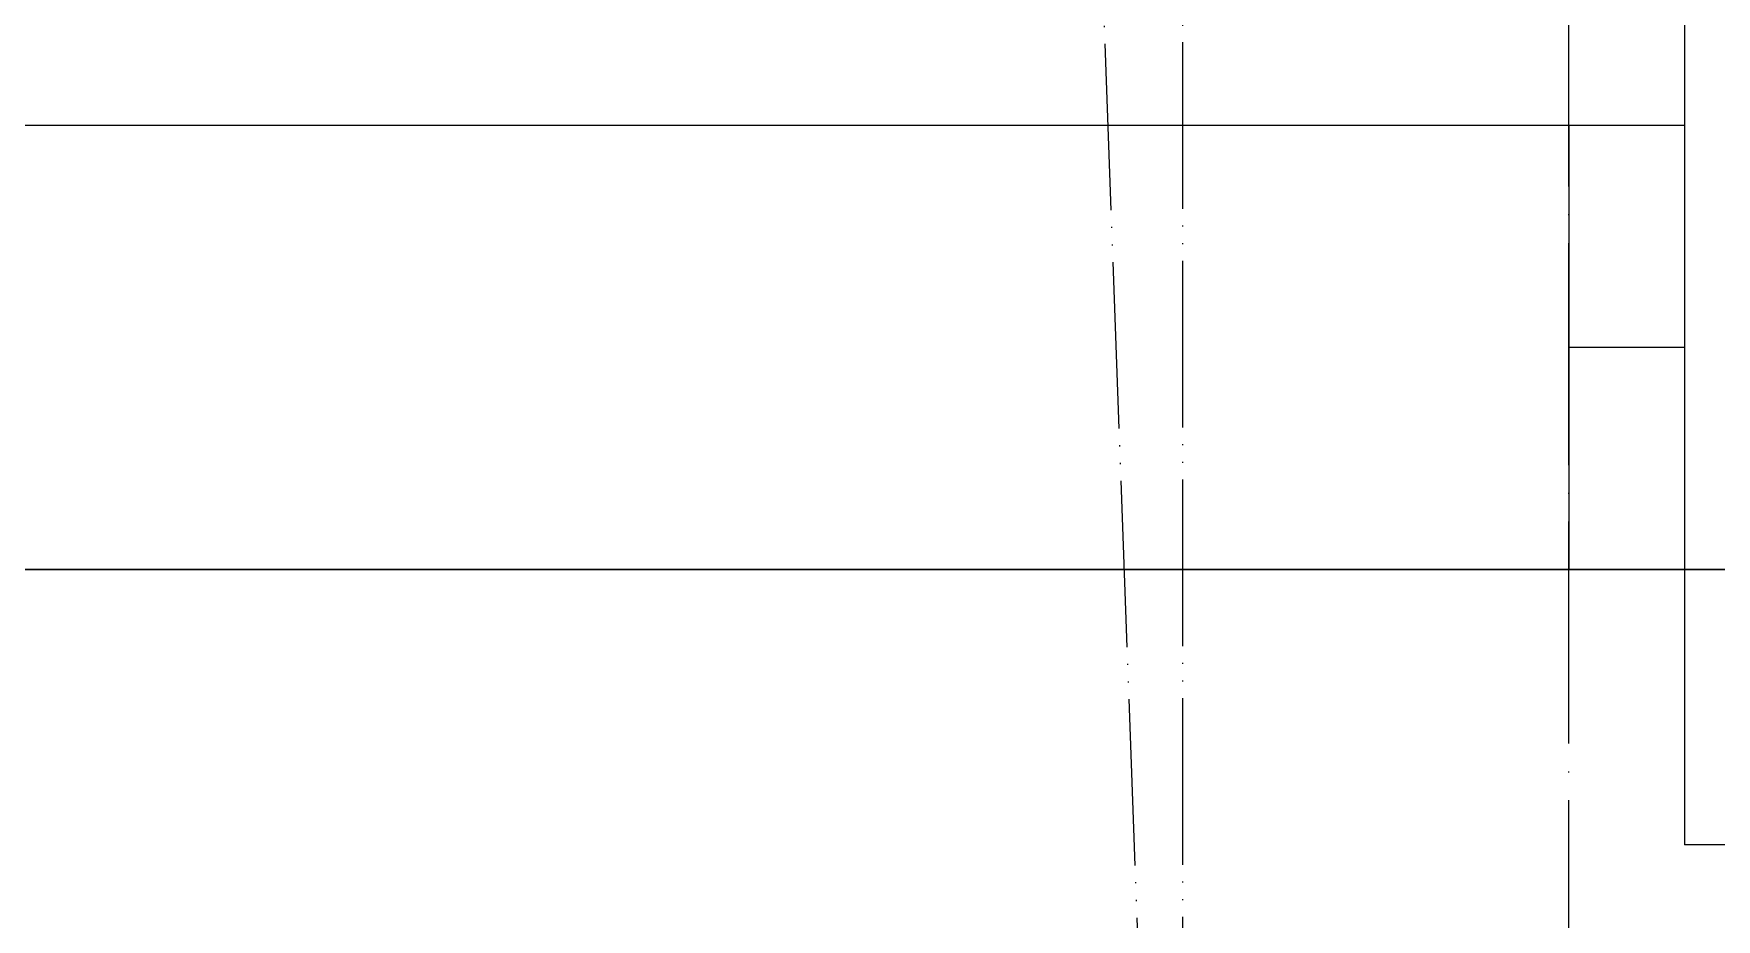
# Model space of a CAD drawing. Header units: millimetres. Extents: x -10051 to 73829, y -4843 to 44223.
# Drawn here: x 38311.4 to 38462.9, y 2366.7 to 2446.5 of the extents above; entities that cross this region are included whole.
import ezdxf

# ---------------------------------------------------------------- set-up
doc = ezdxf.new("R2010")
doc.units = ezdxf.units.MM
doc.linetypes.add('ADSK_Линия сетки', pattern=[25, 20, -2.5, 0, -2.5])
doc.linetypes.add('ADSK_Штрихпунктирная 2 точки_ш15 п1_5 п1_5 п1_5', pattern=[19.5, 15, -1.5, 0, -1.5, 0, -1.5])
doc.layers.add('Линии', color=7, linetype='Continuous', lineweight=9, true_color=0x00a600)
for name, color, linetype, lineweight in [('Оси', 7, 'Continuous', 9), ('Перекрытие', 7, 'Continuous', 18), ('Стены несущие', 7, 'Continuous', 30), ('Стены отделка', 7, 'Continuous', 30), ('Стены штриховка', 7, 'Continuous', 9)]:
    doc.layers.add(name, color=color, linetype=linetype, lineweight=lineweight)

msp = doc.modelspace()

# ---------------------------------------------------------------- linework, layer by layer
at = {"layer": 'Линии', "color": 7, "linetype": 'ADSK_Штрихпунктирная 2 точки_ш15 п1_5 п1_5 п1_5'}
for q in [(38184.835, 8565.209), (38414.835, 8565.209)]:
    msp.add_line((38414.835, 2253.428), q, dxfattribs=at)
at = {"layer": 'Оси', "linetype": 'ADSK_Линия сетки'}
msp.add_line((38449.565, -4043.06), (38449.565, 21362.957), dxfattribs=at)
at = {"layer": 'Перекрытие'}
msp.add_line((38460, 2418.232), (38449.565, 2418.232), dxfattribs=at)
at = {"layer": 'Стены несущие'}
msp.add_line((38029.138, 2398.232), (39029.137, 2398.232), dxfattribs=at)
at = {"layer": 'Стены отделка', "lineweight": 9}
for p, q in [((38460, 4653.238), (38460, 2373.428)), ((38449.565, 2438.232), (38449.565, 2398.232)), ((38460, 2438.232), (38450, 2438.232)), ((38610, 2373.428), (38460, 2373.428))]:
    msp.add_line(p, q, dxfattribs=at)
at = {"layer": 'Стены штриховка'}
msp.add_line((38450, 2438.232), (38029.138, 2438.232), dxfattribs=at)

doc.saveas('drawing.dxf')
